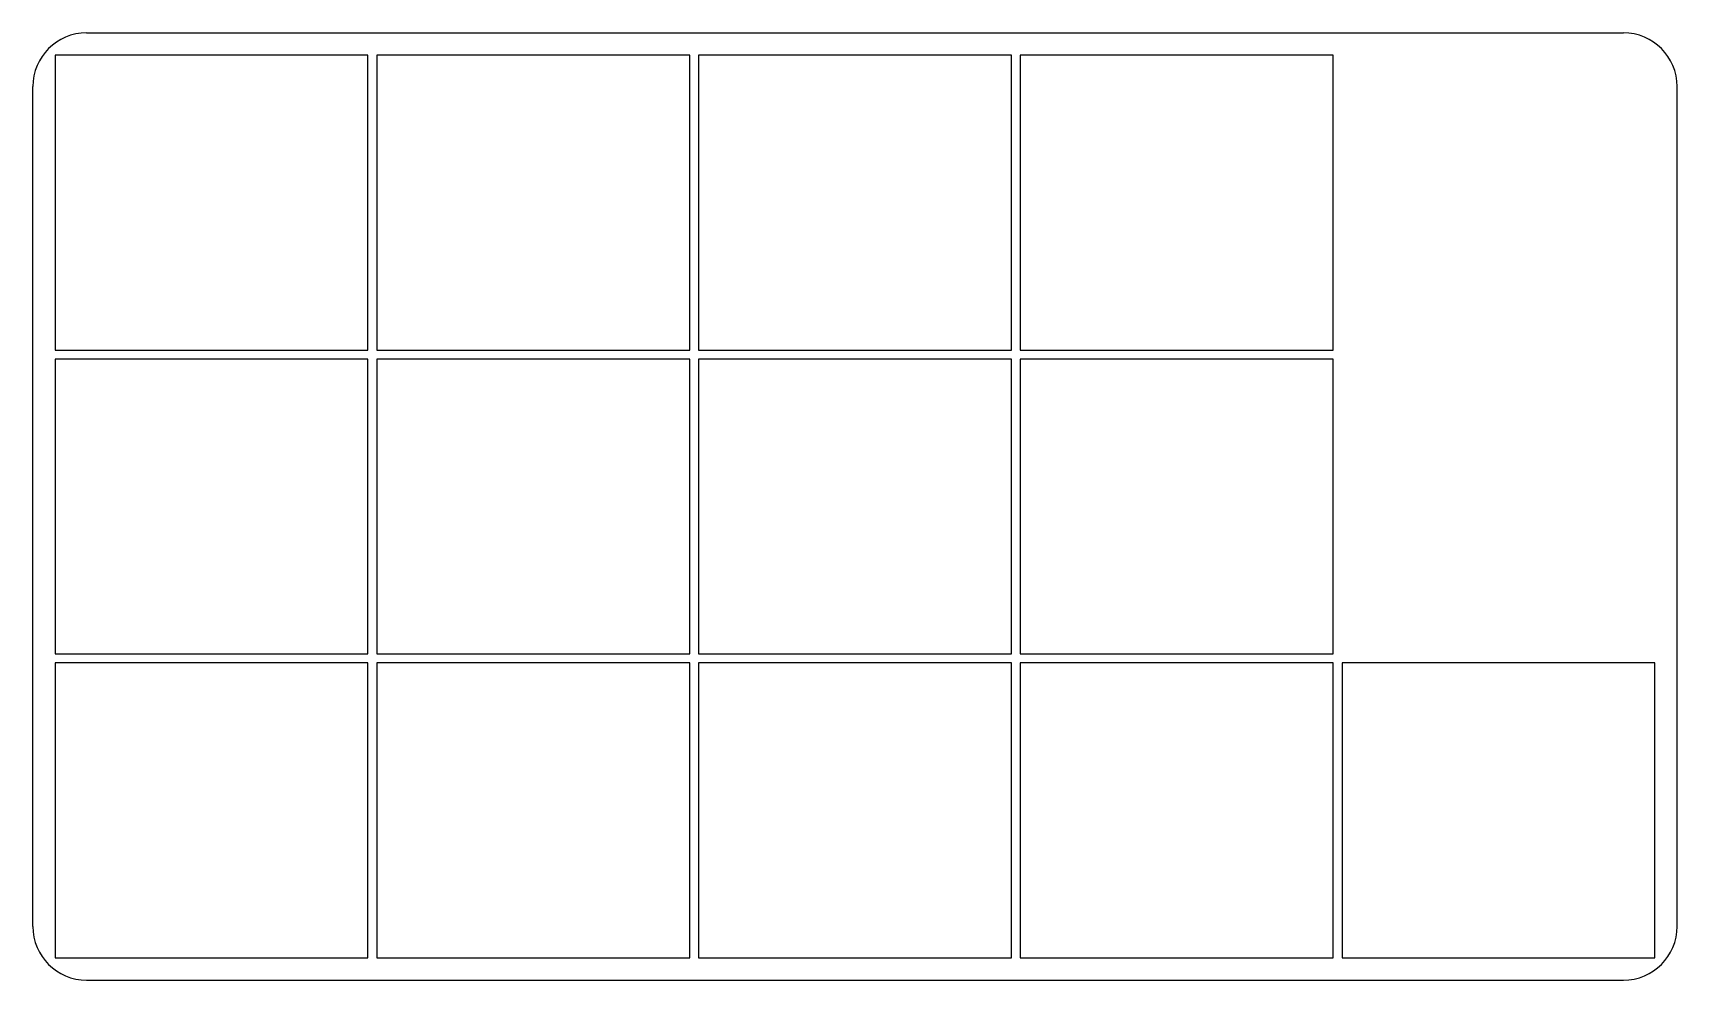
# Model space of a CAD drawing. Header units: millimetres. Extents: x 90 to 182, y -109.5 to -56.5.
import ezdxf

# ---------------------------------------------------------------- set-up
doc = ezdxf.new("R2010")
doc.units = ezdxf.units.MM

msp = doc.modelspace()

# ---------------------------------------------------------------- linework, layer by layer
for p, q in [((93, -56.5), (179, -56.5)), ((108.75, -57.75), (91.25, -57.75)), ((91.25, -57.75), (91.25, -74.25)), ((108.75, -74.25), (108.75, -57.75)), ((126.75, -57.75), (109.25, -57.75)), ((109.25, -57.75), (109.25, -74.25)), ((126.75, -74.25), (126.75, -57.75)), ((144.75, -57.75), (127.25, -57.75)), ((127.25, -57.75), (127.25, -74.25)), ((144.75, -74.25), (144.75, -57.75)), ((162.75, -57.75), (145.25, -57.75)), ((145.25, -57.75), (145.25, -74.25)), ((162.75, -74.25), (162.75, -57.75)), ((90, -106.5), (90, -59.5)), ((182, -106.5), (182, -59.5)), ((91.25, -74.25), (108.75, -74.25)), ((109.25, -74.25), (126.75, -74.25)), ((127.25, -74.25), (144.75, -74.25)), ((145.25, -74.25), (162.75, -74.25)), ((108.75, -74.75), (91.25, -74.75)), ((91.25, -74.75), (91.25, -91.25)), ((108.75, -91.25), (108.75, -74.75)), ((126.75, -74.75), (109.25, -74.75)), ((109.25, -74.75), (109.25, -91.25)), ((126.75, -91.25), (126.75, -74.75)), ((144.75, -74.75), (127.25, -74.75)), ((127.25, -74.75), (127.25, -91.25)), ((144.75, -91.25), (144.75, -74.75)), ((162.75, -74.75), (145.25, -74.75)), ((145.25, -74.75), (145.25, -91.25)), ((162.75, -91.25), (162.75, -74.75)), ((91.25, -91.25), (108.75, -91.25)), ((108.75, -91.75), (91.25, -91.75)), ((91.25, -91.75), (91.25, -108.25)), ((108.75, -108.25), (108.75, -91.75)), ((109.25, -91.25), (126.75, -91.25)), ((126.75, -91.75), (109.25, -91.75)), ((109.25, -91.75), (109.25, -108.25)), ((126.75, -108.25), (126.75, -91.75)), ((127.25, -91.25), (144.75, -91.25)), ((144.75, -91.75), (127.25, -91.75)), ((127.25, -91.75), (127.25, -108.25)), ((144.75, -108.25), (144.75, -91.75)), ((145.25, -91.25), (162.75, -91.25)), ((162.75, -91.75), (145.25, -91.75)), ((145.25, -91.75), (145.25, -108.25)), ((162.75, -108.25), (162.75, -91.75)), ((180.75, -91.75), (163.25, -91.75)), ((163.25, -91.75), (163.25, -108.25)), ((180.75, -108.25), (180.75, -91.75)), ((91.25, -108.25), (108.75, -108.25)), ((109.25, -108.25), (126.75, -108.25)), ((127.25, -108.25), (144.75, -108.25)), ((145.25, -108.25), (162.75, -108.25)), ((163.25, -108.25), (180.75, -108.25)), ((93, -109.5), (179, -109.5))]:
    msp.add_line(p, q)
for centre, start, end in [((93, -59.5), 90, 180), ((179, -59.5), 0, 90), ((93, -106.5), 180, 270), ((179, -106.5), 270, 0)]:
    msp.add_arc(centre, 3, start, end)

doc.saveas('drawing.dxf')
